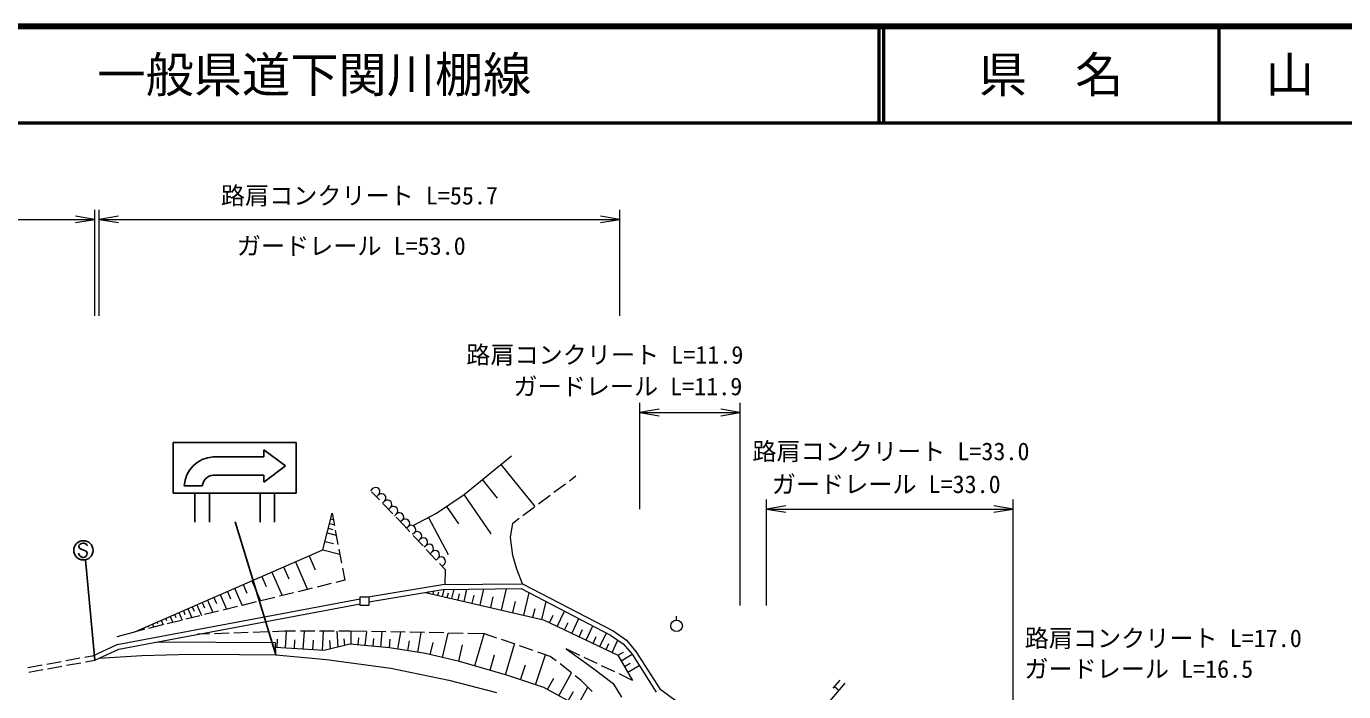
# Model space of a CAD drawing. Units: millimetres, scale not verified. Extents: x 40000 to 680000, y 20000 to 380000.
# Drawn here: x 209370 to 345957, y 311085 to 380000 of the extents above; entities that cross this region are included whole.
import ezdxf
from ezdxf.enums import TextEntityAlignment as Align

# ---------------------------------------------------------------- set-up
doc = ezdxf.new("R2010")
doc.units = ezdxf.units.MM
doc.header["$LTSCALE"] = 1000
for name, color, linetype, lineweight in [('M-STR-HTXT', 7, 'Continuous', 13), ('M-STR-STRC', 7, 'Continuous', 25), ('M-TTL', 2, 'Continuous', 140), ('M-TTL-LINE', 7, 'Continuous', 50), ('M-WORK', 1, 'Continuous', 13)]:
    doc.layers.add(name, color=color, linetype=linetype, lineweight=lineweight)
doc.layers.add('M-TTL-TXT', color=7, linetype='Continuous')
doc.styles.add('ＭＳ ゴシック', font='')
doc.styles.get('ＭＳ ゴシック').set_extended_font_data('MS Gothic')

# ---------------------------------------------------------------- blocks, each defined once
blk = doc.blocks.new('open_arrow')
at = {"color": 0, "linetype": 'Continuous', "lineweight": -2}
blk.add_lwpolyline([(7.5, 1.25), (0, 0), (7.5, -1.25)], dxfattribs=at)

msp = doc.modelspace()

# ---------------------------------------------------------------- linework, layer by layer
at = {"layer": 'M-STR-HTXT'}
for p, q in [((216462, 350000), (216462, 361000)), ((216914, 350000), (216914, 361000)), ((270900, 350000), (270900, 361000)), ((65588, 360000), (216462, 360000)), ((216914, 360000), (270900, 360000)), ((272996, 330000), (272996, 341000)), ((283373, 320000), (283373, 341000)), ((272996, 340000), (283373, 340000)), ((286100, 320000), (286100, 331000)), ((311690, 310000), (311690, 331000)), ((286100, 330000), (311690, 330000))]:
    msp.add_line(p, q, dxfattribs=at)
at = {"layer": 'M-STR-STRC'}
for p, q in [((224607, 336899), (237357, 336899)), ((224607, 331649), (224607, 336899)), ((233982, 335399), (233982, 336149)), ((233982, 336149), (236232, 334462)), ((237357, 336899), (237357, 331649)), ((228732, 335399), (233982, 335399)), ((228732, 333524), (233982, 333524)), ((233982, 332774), (236232, 334462)), ((233982, 333524), (233982, 332774)), ((225732, 332399), (227607, 332399)), ((237357, 331649), (224607, 331649)), ((226857, 331649), (226857, 328649)), ((228357, 331649), (228357, 328649)), ((233607, 331649), (233607, 328649)), ((235107, 331649), (235107, 328649)), ((235223, 314896), (231039, 328679)), ((215255, 326473), (215089, 326440)), ((215370, 326457), (215255, 326473)), ((215515, 326384), (215370, 326457)), ((214815, 325320), (214776, 325430)), ((214829, 326208), (214813, 326094)), ((214813, 326094), (214899, 325912)), ((214900, 325142), (214815, 325320)), ((214958, 326347), (214829, 326208)), ((214899, 325912), (215050, 325839)), ((215003, 325068), (214900, 325142)), ((215089, 326440), (214958, 326347)), ((215050, 325839), (215582, 325650)), ((215562, 325101), (215437, 325005)), ((215625, 326310), (215515, 326384)), ((215632, 325250), (215562, 325101)), ((215582, 325650), (215662, 325478)), ((215659, 326198), (215625, 326310)), ((215662, 325478), (215632, 325250)), ((215149, 324993), (215003, 325068)), ((215269, 324976), (215149, 324993)), ((215437, 325005), (215269, 324976)), ((216462, 314346), (215503, 324745))]:
    msp.add_line(p, q, dxfattribs=at)
msp.add_circle((215287, 325722), 1000, dxfattribs=at)
for radius, start, end in [(3193, 93.36646, 176.63354), (1326, 98.1301, 171.8699)]:
    msp.add_arc((228920, 332212), radius, start, end, dxfattribs=at)
at = {"layer": 'M-TTL'}
msp.add_line((680000, 380000), (40000, 380000), dxfattribs=at)
at = {"layer": 'M-TTL-LINE'}
for p, q in [((297750, 380000), (297750, 370000)), ((298250, 380000), (298250, 370000)), ((333000, 380000), (333000, 370000)), ((40000, 370000), (680000, 370000))]:
    msp.add_line(p, q, dxfattribs=at)
at = {"layer": 'M-WORK'}
for p, q in [((254749, 331516), (259661, 335509)), ((258562, 334616), (262101, 330262)), ((265675, 332927), (266344, 333426)), ((245278, 332118), (245046, 331899)), ((256647, 333059), (258204, 331143)), ((264072, 331731), (265274, 332628)), ((245971, 330943), (245148, 331793)), ((245896, 331464), (245672, 331252)), ((246514, 330809), (246297, 330605)), ((247361, 329505), (246318, 330583)), ((251905, 329563), (254749, 331516)), ((254730, 331503), (257525, 327433)), ((262468, 330536), (263671, 331432)), ((240118, 325765), (241069, 329576)), ((241069, 329576), (241309, 328308)), ((247132, 330155), (246923, 329958)), ((247749, 329500), (247549, 329311)), ((249469, 328278), (251905, 329563)), ((252935, 330270), (254168, 328475)), ((260865, 329340), (262068, 330237)), ((240677, 328007), (241150, 327889)), ((240799, 328492), (241297, 328367)), ((240920, 328977), (241169, 328915)), ((241402, 327816), (241680, 326342)), ((248531, 328295), (247709, 329146)), ((248367, 328846), (248175, 328664)), ((249140, 327641), (248531, 328295)), ((248985, 328191), (248795, 328012)), ((251084, 329130), (253115, 325278)), ((259584, 327049), (259795, 328542)), ((259795, 328542), (260464, 329041)), ((240338, 326646), (241214, 326427)), ((240556, 327522), (241502, 327286)), ((249603, 327537), (249408, 327353)), ((250503, 326177), (249481, 327275)), ((250220, 326882), (250021, 326694)), ((259795, 325172), (259584, 327049)), ((220604, 317291), (240118, 325765)), ((238694, 325147), (239315, 323718)), ((240119, 325770), (241871, 325333)), ((241773, 325851), (242052, 324377)), ((250838, 326228), (250634, 326035)), ((251865, 324713), (250843, 325811)), ((251456, 325573), (251248, 325376)), ((260216, 323755), (259795, 325172)), ((236046, 323997), (236576, 322777)), ((237266, 324526), (238506, 321669)), ((242144, 323886), (242384, 322618)), ((252074, 324919), (251861, 324718)), ((252815, 323693), (252206, 324347)), ((252691, 324264), (252474, 324059)), ((260806, 322261), (260216, 323755)), ((232745, 322563), (233649, 320481)), ((233786, 323015), (234238, 321974)), ((234827, 323467), (235886, 321029)), ((242384, 322618), (241450, 322389)), ((252802, 322173), (252815, 323693)), ((229451, 321133), (230110, 319616)), ((230210, 321462), (230539, 320704)), ((230968, 321792), (231740, 320014)), ((231857, 322177), (232243, 321289)), ((237079, 321320), (235622, 320964)), ((239022, 321795), (237565, 321439)), ((240965, 322271), (239508, 321914)), ((244805, 320892), (252517, 322170)), ((244887, 320399), (252561, 321671)), ((250742, 321369), (262989, 318528)), ((251066, 321294), (251105, 321462)), ((251553, 321181), (251631, 321517)), ((252040, 321068), (252123, 321427)), ((252517, 322170), (260806, 322261)), ((252527, 320955), (252693, 321672)), ((252561, 321671), (260686, 321759)), ((253014, 320842), (253125, 321319)), ((253501, 320729), (253723, 321683)), ((254132, 320583), (254278, 321214)), ((254762, 320437), (255055, 321698)), ((255596, 320243), (255789, 321077)), ((256430, 320050), (256817, 321717)), ((258634, 319538), (259145, 321743)), ((260686, 321759), (269951, 316941)), ((260806, 322261), (270209, 317370)), ((260968, 318997), (261510, 321331)), ((218790, 315973), (243997, 320689)), ((218943, 315493), (243997, 320181)), ((226107, 319681), (226517, 318737)), ((226579, 319886), (226784, 319414)), ((227051, 320090), (227531, 318985)), ((227603, 320330), (227844, 319778)), ((228156, 320570), (228719, 319275)), ((228804, 320852), (229085, 320204)), ((231251, 319895), (229794, 319538)), ((233194, 320370), (231737, 320014)), ((235136, 320845), (233679, 320489)), ((243997, 319997), (243997, 320893)), ((243997, 320893), (244887, 320893)), ((244887, 319997), (243997, 319997)), ((244887, 320893), (244887, 319997)), ((257532, 319794), (257787, 320896)), ((259801, 319268), (260072, 320435)), ((261896, 318782), (262112, 319710)), ((262825, 318566), (263256, 320423)), ((222897, 318287), (222965, 318129)), ((223355, 318486), (223560, 318014)), ((223814, 318685), (223916, 318449)), ((225423, 318469), (223966, 318113)), ((224273, 318884), (224546, 318255)), ((224731, 319083), (224868, 318769)), ((225190, 319282), (225531, 318496)), ((225649, 319481), (225819, 319088)), ((227366, 318945), (225908, 318588)), ((229308, 319420), (227851, 319063)), ((262989, 318528), (270703, 314858)), ((263627, 318225), (264002, 319014)), ((264416, 317849), (265168, 319428)), ((265179, 317486), (265542, 318249)), ((265942, 317123), (266668, 318648)), ((276789, 318504), (276789, 318904)), ((218770, 316802), (220604, 317291)), ((221537, 317519), (220604, 317291)), ((221521, 317689), (221589, 317532)), ((221980, 317888), (222014, 317810)), ((223480, 317994), (222023, 317638)), ((222438, 318087), (222575, 317773)), ((228386, 317070), (227140, 317027)), ((230385, 317138), (228886, 317087)), ((232384, 317207), (230884, 317156)), ((234382, 317276), (232883, 317225)), ((236127, 317336), (234882, 317293)), ((237281, 317341), (236127, 317336)), ((236234, 315589), (236339, 317314)), ((239281, 317350), (237781, 317343)), ((238086, 315477), (238199, 317329)), ((241281, 317358), (239781, 317352)), ((240074, 315356), (240195, 317344)), ((241717, 315714), (241598, 317355)), ((242935, 317365), (241781, 317360)), ((244648, 317330), (242935, 317365)), ((243045, 316001), (243045, 317363)), ((244517, 315857), (244661, 317329)), ((246647, 317288), (245148, 317319)), ((246112, 315701), (246267, 317296)), ((248647, 317247), (247147, 317278)), ((247903, 315472), (248187, 317257)), ((250646, 317206), (249147, 317237)), ((249973, 315143), (250302, 317213)), ((252646, 317165), (251146, 317196)), ((252520, 314618), (253096, 317155)), ((254646, 317123), (253146, 317154)), ((256858, 317078), (255145, 317113)), ((255869, 313757), (256836, 317078)), ((258147, 316637), (256858, 317078)), ((266678, 316773), (267029, 317509)), ((267415, 316422), (268116, 317895)), ((268837, 315745), (269514, 317168)), ((269951, 316941), (271264, 316034)), ((270209, 317370), (271604, 316407)), ((216252, 314800), (218790, 315973)), ((235219, 316157), (222840, 316222)), ((235223, 314896), (235219, 316157)), ((240259, 315345), (235221, 315651)), ((235372, 315642), (235424, 316504)), ((237160, 315533), (237216, 316459)), ((239080, 315416), (239140, 316410)), ((242902, 316015), (240259, 315345)), ((240898, 315507), (240831, 316365)), ((242379, 315882), (242336, 316559)), ((247019, 315613), (242902, 316015)), ((243781, 315929), (243853, 316665)), ((245314, 315779), (245392, 316577)), ((247011, 315614), (247099, 316513)), ((250754, 315019), (247019, 315613)), ((248938, 315308), (249103, 316343)), ((251251, 314906), (251539, 316175)), ((254207, 314235), (254590, 315922)), ((260040, 315990), (258620, 316475)), ((259050, 312830), (259977, 316012)), ((261932, 315344), (260513, 315829)), ((268126, 316084), (268464, 316795)), ((269474, 315443), (269777, 316079)), ((270110, 315140), (270716, 316413)), ((271264, 316034), (272171, 314955)), ((271604, 316407), (272575, 315252)), ((211489, 313944), (212965, 314214)), ((213457, 314304), (214932, 314574)), ((215424, 314664), (216372, 314838)), ((215514, 314173), (216462, 314346)), ((216462, 314346), (218943, 315493)), ((216914, 314555), (221339, 314819)), ((221339, 314819), (226394, 314972)), ((226394, 314972), (231488, 314934)), ((231488, 314934), (235223, 314896)), ((235223, 314896), (240508, 314406)), ((240508, 314406), (247172, 313506)), ((254296, 314215), (250754, 315019)), ((259295, 312759), (254296, 314215)), ((257460, 313294), (257923, 314884)), ((262164, 311798), (263206, 314908)), ((263694, 314741), (262405, 315182)), ((264310, 314258), (263694, 314741)), ((266761, 314843), (265354, 315509)), ((265354, 315509), (268086, 313562)), ((268568, 313988), (267213, 314629)), ((270703, 314857), (271270, 315190)), ((270703, 314858), (272235, 312253)), ((271037, 314291), (272169, 314957)), ((272171, 314955), (274685, 311016)), ((272575, 315252), (275055, 311365)), ((209522, 313584), (210998, 313854)), ((209612, 313092), (211088, 313362)), ((211579, 313452), (213055, 313722)), ((213547, 313812), (215022, 314083)), ((247172, 313506), (253167, 312281)), ((260608, 312319), (261130, 313874)), ((264597, 310651), (265886, 313022)), ((265884, 313024), (264703, 313950)), ((268086, 313562), (270231, 311915)), ((270376, 313133), (269020, 313774)), ((272235, 312253), (270828, 312919)), ((271382, 313703), (271970, 314049)), ((271728, 313115), (272904, 313807)), ((253167, 312281), (258107, 310997)), ((263010, 311515), (259295, 312759)), ((270862, 307244), (263010, 311515)), ((263411, 311296), (264056, 312482)), ((266893, 312233), (266277, 312715)), ((266533, 309598), (267586, 311534)), ((268028, 311089), (266893, 312233)), ((270231, 311915), (271093, 310498)), ((285324, 301505), (294276, 311950)), ((293040, 311458), (293760, 312286)), ((293625, 311190), (293157, 311592)), ((265565, 310125), (266091, 311093)), ((275055, 311365), (283312, 305374))]:
    msp.add_line(p, q, dxfattribs=at)
msp.add_circle((276789, 317904), 600, dxfattribs=at)
for centre in [(245587, 331791), (246205, 331136), (246823, 330482), (247440, 329827), (248058, 329173), (248676, 328518), (249294, 327864), (249911, 327209), (250529, 326555), (251147, 325900), (251765, 325246), (252382, 324591)]:
    msp.add_arc(centre, 450, 313.34571, 133.34571, dxfattribs=at)

# ---------------------------------------------------------------- block references
at = {"layer": 'M-STR-HTXT', "xscale": 267, "yscale": 267, "rotation": 180}
for p in [(216462, 360000), (270900, 360000), (283373, 340000), (311690, 330000)]:
    msp.add_blockref('open_arrow', p, dxfattribs=at)
at = {"layer": 'M-STR-HTXT', "xscale": 267, "yscale": 267}
for p in [(216914, 360000), (272996, 340000), (286100, 330000)]:
    msp.add_blockref('open_arrow', p, dxfattribs=at)

# ---------------------------------------------------------------- texts
at = {"layer": 'M-STR-HTXT', "style": 'ＭＳ ゴシック'}
for s, p in [('路肩コンクリート L=55.7', (243907, 361000)), ('路肩コンクリート L=11.9', (269349, 344511)), ('路肩コンクリート L=33.0', (299015, 334510)), ('路肩コンクリート L=17.0', (327251, 315152))]:
    msp.add_text(s, height=1833, dxfattribs=at).set_placement(p, align=Align.BOTTOM_CENTER)
for s, p in [('ガードレール L=53.0', (243061, 357253)), ('ガードレール L=11.9', (271740, 342702)), ('ガードレール L=33.0', (298530, 332571)), ('ガードレール L=16.5', (324709, 313439))]:
    msp.add_text(s, height=1833, dxfattribs=at).set_placement(p, align=Align.MIDDLE_CENTER)
at = {"layer": 'M-TTL-TXT', "style": 'ＭＳ ゴシック'}
msp.add_text('一般県道下関川棚線', height=3666, dxfattribs=at).set_placement((216734, 375000), align=Align.MIDDLE_LEFT)
for s, p in [('県\u3000名', (315625, 375000)), ('山\u3000口\u3000県', (350375, 375000))]:
    msp.add_text(s, height=3666, dxfattribs=at).set_placement(p, align=Align.MIDDLE_CENTER)

doc.saveas('drawing.dxf')
